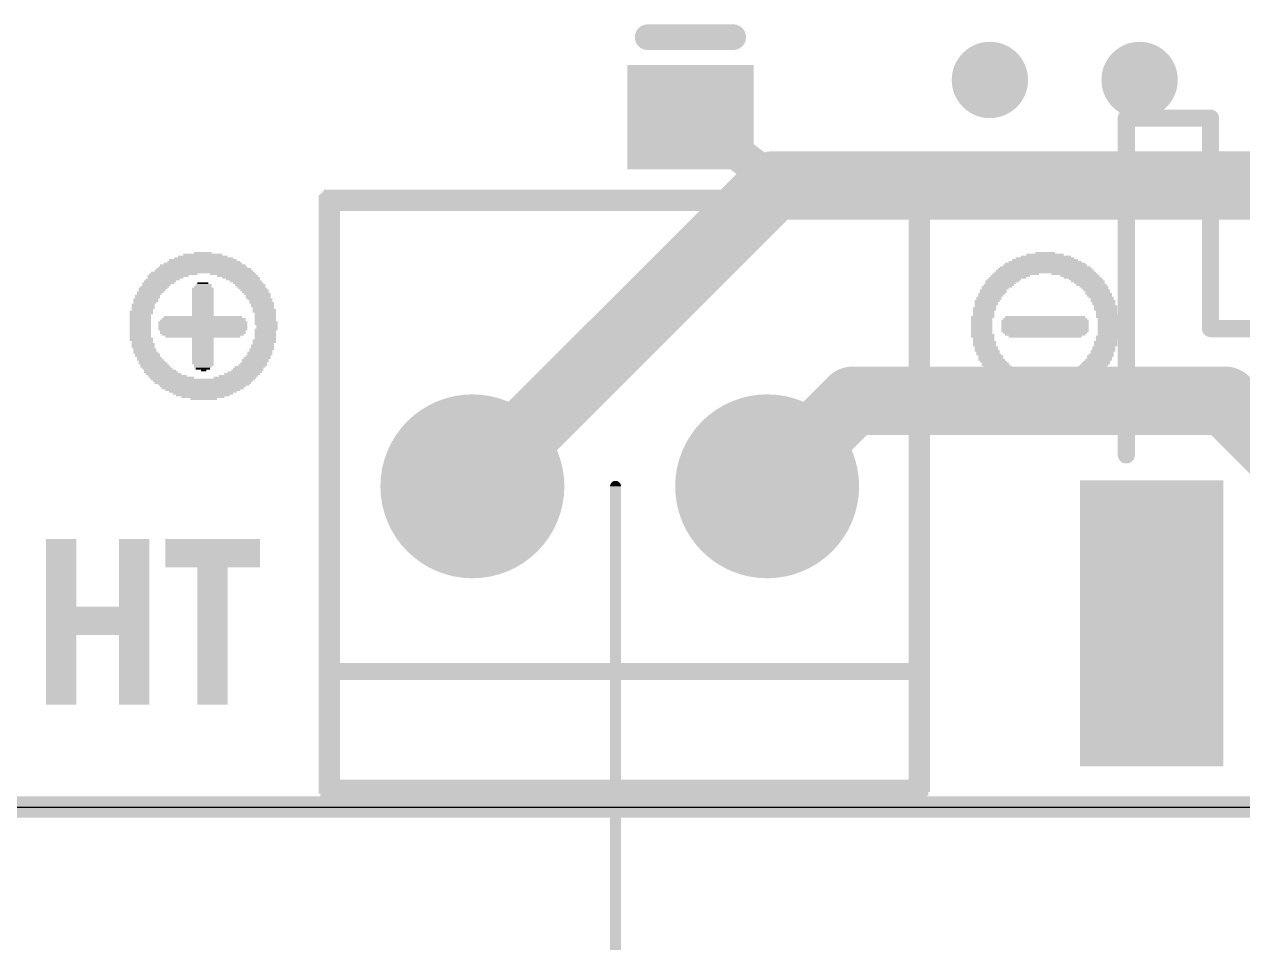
# Model space of a CAD drawing. Extents: x -11 to 71.5, y -12.5 to 39.9.
# Drawn here: x 12.67 to 27.13, y -1.61 to 9.3 of the extents above; entities that cross this region are included whole.
import ezdxf

# ---------------------------------------------------------------- set-up
doc = ezdxf.new("R2010")
doc.units = 0
for name, color, linetype in [('1', 12, 'CONTINUOUS'), ('16', 132, 'CONTINUOUS'), ('17', 110, 'CONTINUOUS'), ('18', 110, 'CONTINUOUS'), ('20', 4, 'CONTINUOUS'), ('21', 40, 'CONTINUOUS'), ('47', 253, 'CONTINUOUS')]:
    doc.layers.add(name, color=color, linetype=linetype)

# ---------------------------------------------------------------- blocks, each defined once
blk = doc.blocks.new('RECT')
blk.add_solid([(-0.5, -0.5), (0.5, -0.5), (-0.5, 0.5), (0.5, 0.5)])
blk = doc.blocks.new('ROUNDP')
at = {"const_width": 0.5}
blk.add_lwpolyline([(0, -0.25, 1), (0, 0.25, 1), (0, -0.25)], format="xyb", dxfattribs=at)
blk = doc.blocks.new('ROUNDV')
at = {"const_width": 0.5}
blk.add_lwpolyline([(0, -0.25, 1), (0, 0.25, 1), (0, -0.25)], format="xyb", dxfattribs=at)

msp = doc.modelspace()

# ---------------------------------------------------------------- linework, layer by layer
at = {"layer": '1'}
for points, const_width in [([(20.574, 8.194), (21.59, 7.415)], 0.4064), ([(21.558, 7.383), (17.985, 3.81)], 0.8128), ([(28.75, 7.383), (21.558, 7.383)], 0.8128), ([(21.59, 7.415), (21.558, 7.383)], 0.4064), ([(22.501, 4.826), (21.485, 3.81)], 0.8128), ([(22.501, 4.826), (26.924, 4.826)], 0.8128), ([(26.924, 4.826), (27.813, 3.937)], 0.8128), ([(0, 0), (65.024, 0)], 0.254)]:
    msp.add_lwpolyline(points, dxfattribs=dict(at, const_width=const_width))
for points, const_width in [([(20.6358, 8.2746, 1), (20.5122, 8.1134)], 0.2032), ([(21.558, 7.5862, 1), (21.558, 7.1798)], 0.4064), ([(21.7017, 7.2393, 1), (21.4143, 7.5267)], 0.4064), ([(21.4862, 7.4548, 1), (21.6298, 7.3112)], 0.2032), ([(21.6618, 7.3432, 1), (21.5182, 7.4868)], 0.2032), ([(21.5282, 7.3344, 1), (21.6518, 7.4956)], 0.2032), ([(22.501, 5.0292, 1), (22.501, 4.6228)], 0.4064), ([(22.6447, 4.6823, 1), (22.3573, 4.9697)], 0.4064), ([(27.0677, 4.9697, 1), (26.7803, 4.6823)], 0.4064), ([(26.924, 4.6228, 1), (26.924, 5.0292)], 0.4064), ([(17.8413, 3.9537, 1), (18.1287, 3.6663)], 0.4064), ([(21.3413, 3.9537, 1), (21.6287, 3.6663)], 0.4064)]:
    msp.add_lwpolyline(points, format="xyb", dxfattribs=dict(at, const_width=const_width))
at = {"layer": '16', "const_width": 0.254}
msp.add_lwpolyline([(0, 0), (65.024, 0)], dxfattribs=at)
at = {"layer": '20'}
msp.add_line((3, 0), (62, 0), dxfattribs=at)
at = {"layer": '21'}
for points, const_width in [([(20.066, 9.144), (21.082, 9.144)], 0.3048), ([(26.75, 8.183), (25.75, 8.183)], 0.2032), ([(25.75, 8.183), (25.75, 4.183)], 0.2032), ([(26.75, 5.683), (26.75, 8.183)], 0.2032), ([(16.285, 7.21), (16.285, 1.61)], 0.2032), ([(23.285, 7.21), (16.285, 7.21)], 0.2032), ([(23.285, 1.61), (23.285, 7.21)], 0.2032), ([(28, 5.683), (26.75, 5.683)], 0.2032), ([(16.285, 1.61), (16.285, 0.21)], 0.2032), ([(16.285, 1.61), (23.285, 1.61)], 0.2032), ([(23.285, 0.21), (23.285, 1.61)], 0.2032), ([(16.285, 0.21), (23.285, 0.21)], 0.2032)]:
    msp.add_lwpolyline(points, dxfattribs=dict(at, const_width=const_width))
for points, const_width in [([(20.066, 9.2202, 1), (20.066, 9.0678)], 0.1524), ([(21.082, 9.0678, 1), (21.082, 9.2202)], 0.1524), ([(25.75, 8.2338, 1), (25.75, 8.1322)], 0.1016), ([(25.8008, 8.183, 1), (25.6992, 8.183)], 0.1016), ([(26.8008, 8.183, 1), (26.6992, 8.183)], 0.1016), ([(26.75, 8.1322, 1), (26.75, 8.2338)], 0.1016), ([(16.3358, 7.21, 1), (16.2342, 7.21)], 0.1016), ([(16.285, 7.2608, 1), (16.285, 7.1592)], 0.1016), ([(23.3358, 7.21, 1), (23.2342, 7.21)], 0.1016), ([(23.285, 7.1592, 1), (23.285, 7.2608)], 0.1016), ([(26.75, 5.7338, 1), (26.75, 5.6322)], 0.1016), ([(26.6992, 5.683, 1), (26.8008, 5.683)], 0.1016), ([(25.6992, 4.183, 1), (25.8008, 4.183)], 0.1016), ([(16.3358, 1.61, 1), (16.2342, 1.61)], 0.1016), ([(16.285, 1.6608, 1), (16.285, 1.5592)], 0.1016), ([(16.2342, 1.61, 1), (16.3358, 1.61)], 0.1016), ([(23.3358, 1.61, 1), (23.2342, 1.61)], 0.1016), ([(23.2342, 1.61, 1), (23.3358, 1.61)], 0.1016), ([(23.285, 1.5592, 1), (23.285, 1.6608)], 0.1016), ([(16.285, 0.2608, 1), (16.285, 0.1592)], 0.1016), ([(23.285, 0.1592, 1), (23.285, 0.2608)], 0.1016), ([(16.2342, 0.21, 1), (16.3358, 0.21)], 0.1016), ([(23.2342, 0.21, 1), (23.3358, 0.21)], 0.1016)]:
    msp.add_lwpolyline(points, format="xyb", dxfattribs=dict(at, const_width=const_width))
at = {"layer": '47', "const_width": 0.13}
msp.add_lwpolyline([(19.685, 3.81), (19.685, -12.45)], dxfattribs=at)
at = {"layer": '47', "const_width": 0.065}
msp.add_lwpolyline([(19.7175, 3.81, 1), (19.6525, 3.81)], format="xyb", dxfattribs=at)

# ---------------------------------------------------------------- block references
at = {"layer": '1'}
for p, xscale, yscale, rotation in [((20.574, 8.194), 1.24, 1.5, 90), ((26.05, 2.183), 3.4, 1.7, 270)]:
    msp.add_blockref('RECT', p, dxfattribs=dict(at, xscale=xscale, yscale=yscale, rotation=rotation))
at = {"layer": '17', "xscale": 2.1844, "yscale": 2.1844}
for p in [(17.985, 3.81), (17.985, 3.81), (21.485, 3.81), (21.485, 3.81)]:
    msp.add_blockref('ROUNDP', p, dxfattribs=at)
at = {"layer": '18', "xscale": 0.9064, "yscale": 0.9064}
for p in [(24.13, 8.636), (24.13, 8.636), (25.908, 8.636), (25.908, 8.636)]:
    msp.add_blockref('ROUNDV', p, dxfattribs=at)
at = {"layer": '21', "yscale": 0.0212}
for p, xscale in [((19.79, 7.2387), 7.2599), ((19.7795, 7.2599), 7.2387), ((19.79, 7.281), 7.2175), ((19.79, 7.3022), 7.1752), ((19.79, 7.3234), 7.1329), ((19.79, 7.2175), 7.2599), ((19.79, 7.1964), 7.2599), ((19.79, 7.1752), 7.2599), ((19.79, 7.154), 7.2599), ((19.79, 7.1329), 7.2599), ((19.79, 7.1117), 7.2599), ((19.79, 7.0905), 7.2599), ((16.2871, 7.0694), 0.254), ((16.2871, 7.0482), 0.254), ((16.2871, 7.0271), 0.254), ((16.2871, 7.0059), 0.254), ((16.2871, 6.9847), 0.254), ((16.2871, 6.9636), 0.254), ((16.2871, 6.9424), 0.254), ((23.293, 7.0694), 0.254), ((23.293, 7.0482), 0.254), ((23.293, 7.0271), 0.254), ((23.293, 7.0059), 0.254), ((23.293, 6.9847), 0.254), ((23.293, 6.9636), 0.254), ((23.293, 6.9424), 0.254), ((16.2871, 6.9212), 0.254), ((16.2871, 6.9001), 0.254), ((16.2871, 6.8789), 0.254), ((16.2871, 6.8577), 0.254), ((16.2871, 6.8366), 0.254), ((16.2871, 6.8154), 0.254), ((16.2871, 6.7942), 0.254), ((23.293, 6.9212), 0.254), ((23.293, 6.9001), 0.254), ((23.293, 6.8789), 0.254), ((23.293, 6.8577), 0.254), ((23.293, 6.8366), 0.254), ((23.293, 6.8154), 0.254), ((23.293, 6.7942), 0.254), ((16.2871, 6.7731), 0.254), ((16.2871, 6.7519), 0.254), ((16.2871, 6.7307), 0.254), ((16.2871, 6.7096), 0.254), ((16.2871, 6.6884), 0.254), ((16.2871, 6.6672), 0.254), ((16.2871, 6.6461), 0.254), ((23.293, 6.7731), 0.254), ((23.293, 6.7519), 0.254), ((23.293, 6.7307), 0.254), ((23.293, 6.7096), 0.254), ((23.293, 6.6884), 0.254), ((23.293, 6.6672), 0.254), ((23.293, 6.6461), 0.254), ((14.7949, 6.5191), 0.6985), ((14.7843, 6.5402), 0.5926), ((14.7843, 6.5614), 0.4656), ((14.7843, 6.5826), 0.2117), ((16.2871, 6.6249), 0.254), ((16.2871, 6.6037), 0.254), ((16.2871, 6.5826), 0.254), ((16.2871, 6.5614), 0.254), ((16.2871, 6.5402), 0.254), ((16.2871, 6.5191), 0.254), ((23.293, 6.6249), 0.254), ((23.293, 6.6037), 0.254), ((23.293, 6.5826), 0.254), ((23.293, 6.5614), 0.254), ((23.293, 6.5402), 0.254), ((23.293, 6.5191), 0.254), ((24.7852, 6.5191), 0.6985), ((24.7958, 6.5402), 0.5926), ((24.7852, 6.5614), 0.4445), ((24.7852, 6.5826), 0.2328), ((14.7949, 6.3709), 1.1641), ((14.7949, 6.3921), 1.1218), ((14.7843, 6.4132), 1.0583), ((14.7843, 6.4344), 1.016), ((14.7843, 6.4556), 0.9313), ((14.7949, 6.4767), 0.8678), ((14.7843, 6.4979), 0.8043), ((16.2871, 6.4979), 0.254), ((16.2871, 6.4767), 0.254), ((16.2871, 6.4556), 0.254), ((16.2871, 6.4344), 0.254), ((16.2871, 6.4132), 0.254), ((16.2871, 6.3921), 0.254), ((16.2871, 6.3709), 0.254), ((23.293, 6.4979), 0.254), ((23.293, 6.4767), 0.254), ((23.293, 6.4556), 0.254), ((23.293, 6.4344), 0.254), ((23.293, 6.4132), 0.254), ((23.293, 6.3921), 0.254), ((23.293, 6.3709), 0.254), ((24.7852, 6.3709), 1.1641), ((24.7852, 6.3921), 1.1218), ((24.7852, 6.4132), 1.0795), ((24.7852, 6.4344), 0.9948), ((24.7852, 6.4556), 0.9525), ((24.7852, 6.4767), 0.8678), ((24.7852, 6.4979), 0.7831), ((14.2552, 6.2228), 0.381), ((14.2763, 6.2439), 0.381), ((14.3081, 6.2651), 0.4022), ((14.3398, 6.2862), 0.4233), ((14.3716, 6.3074), 0.4868), ((14.4351, 6.3286), 0.5715), ((14.7843, 6.3497), 1.2276), ((14.7843, 6.2228), 0.127), ((15.1441, 6.3286), 0.5503), ((15.1971, 6.3074), 0.4868), ((15.2394, 6.2862), 0.4445), ((15.2606, 6.2651), 0.4022), ((15.2923, 6.2439), 0.381), ((15.3241, 6.2228), 0.3598), ((16.2871, 6.3497), 0.254), ((16.2871, 6.3286), 0.254), ((16.2871, 6.3074), 0.254), ((16.2871, 6.2862), 0.254), ((16.2871, 6.2651), 0.254), ((16.2871, 6.2439), 0.254), ((16.2871, 6.2228), 0.254), ((23.293, 6.3497), 0.254), ((23.293, 6.3286), 0.254), ((23.293, 6.3074), 0.254), ((23.293, 6.2862), 0.254), ((23.293, 6.2651), 0.254), ((23.293, 6.2439), 0.254), ((23.293, 6.2228), 0.254), ((24.2772, 6.2439), 0.4022), ((24.256, 6.2228), 0.3598), ((24.2984, 6.2651), 0.4022), ((24.3407, 6.2862), 0.4445), ((24.3724, 6.3074), 0.4657), ((24.4359, 6.3286), 0.5503), ((24.7852, 6.3497), 1.2065), ((25.1344, 6.3286), 0.5503), ((25.1979, 6.3074), 0.4656), ((25.2297, 6.2862), 0.4445), ((25.272, 6.2651), 0.4022), ((25.2932, 6.2439), 0.4022), ((25.3143, 6.2228), 0.3598), ((14.1282, 6.0746), 0.2963), ((14.1599, 6.1169), 0.3175), ((14.1494, 6.0958), 0.2963), ((14.1917, 6.1593), 0.3387), ((14.1811, 6.1381), 0.3175), ((14.2128, 6.1804), 0.3387), ((14.234, 6.2016), 0.3387), ((14.7843, 6.1593), 0.254), ((14.7843, 6.1381), 0.254), ((14.7843, 6.1169), 0.254), ((14.7843, 6.0958), 0.254), ((14.7843, 6.0746), 0.254), ((14.7843, 6.1804), 0.2117), ((14.7949, 6.2016), 0.1905), ((15.3452, 6.2016), 0.3598), ((15.3558, 6.1804), 0.3387), ((15.377, 6.1593), 0.3387), ((15.3981, 6.1381), 0.3387), ((15.4087, 6.1169), 0.3175), ((15.4299, 6.0958), 0.3175), ((15.4405, 6.0746), 0.2963), ((16.2871, 6.2016), 0.254), ((16.2871, 6.1804), 0.254), ((16.2871, 6.1593), 0.254), ((16.2871, 6.1381), 0.254), ((16.2871, 6.1169), 0.254), ((16.2871, 6.0958), 0.254), ((16.2871, 6.0746), 0.254), ((23.293, 6.2016), 0.254), ((23.293, 6.1804), 0.254), ((23.293, 6.1593), 0.254), ((23.293, 6.1381), 0.254), ((23.293, 6.1169), 0.254), ((23.293, 6.0958), 0.254), ((23.293, 6.0746), 0.254), ((24.1502, 6.0958), 0.3175), ((24.1396, 6.0746), 0.2963), ((24.1714, 6.1381), 0.3175), ((24.1714, 6.1169), 0.3175), ((24.1925, 6.1593), 0.3175), ((24.2137, 6.1804), 0.3598), ((24.2349, 6.2016), 0.3598), ((25.3355, 6.2016), 0.3598), ((25.3672, 6.1804), 0.3387), ((25.3778, 6.1593), 0.3175), ((25.399, 6.1381), 0.3175), ((25.4096, 6.1169), 0.2963), ((25.4201, 6.0958), 0.3175), ((25.4307, 6.0746), 0.2963), ((14.0753, 5.9688), 0.2752), ((14.0753, 5.9476), 0.2752), ((14.0753, 5.9264), 0.2752), ((14.107, 6.0323), 0.2963), ((14.107, 6.0111), 0.2963), ((14.0964, 5.9899), 0.2752), ((14.1282, 6.0534), 0.2963), ((14.7843, 6.0534), 0.254), ((14.7843, 6.0323), 0.254), ((14.7843, 6.0111), 0.254), ((14.7843, 5.9899), 0.254), ((14.7843, 5.9688), 0.254), ((14.7843, 5.9476), 0.254), ((14.7843, 5.9264), 0.254), ((15.4405, 6.0534), 0.2963), ((15.4616, 6.0323), 0.2963), ((15.4722, 6.0111), 0.2752), ((15.4828, 5.9899), 0.2963), ((15.4934, 5.9688), 0.2752), ((15.4934, 5.9476), 0.2752), ((15.504, 5.9264), 0.254), ((16.2871, 6.0534), 0.254), ((16.2871, 6.0323), 0.254), ((16.2871, 6.0111), 0.254), ((16.2871, 5.9899), 0.254), ((16.2871, 5.9688), 0.254), ((16.2871, 5.9476), 0.254), ((16.2871, 5.9264), 0.254), ((23.293, 6.0534), 0.254), ((23.293, 6.0323), 0.254), ((23.293, 6.0111), 0.254), ((23.293, 5.9899), 0.254), ((23.293, 5.9688), 0.254), ((23.293, 5.9476), 0.254), ((23.293, 5.9264), 0.254), ((24.0655, 5.9264), 0.2752), ((24.0973, 6.0111), 0.2963), ((24.0867, 5.9899), 0.2752), ((24.0867, 5.9688), 0.2752), ((24.0761, 5.9476), 0.254), ((24.1185, 6.0534), 0.2963), ((24.1185, 6.0323), 0.2963), ((25.4519, 6.0534), 0.2963), ((25.4625, 6.0323), 0.2752), ((25.4731, 6.0111), 0.2963), ((25.4836, 5.9899), 0.2752), ((25.4836, 5.9688), 0.2752), ((25.5048, 5.9476), 0.2752), ((25.5048, 5.9264), 0.2752), ((14.0541, 5.8841), 0.2752), ((14.0541, 5.8629), 0.2752), ((14.0435, 5.8418), 0.254), ((14.0435, 5.8206), 0.254), ((14.0435, 5.7994), 0.254), ((14.0435, 5.7783), 0.254), ((14.0647, 5.9053), 0.254), ((14.7843, 5.7783), 1.016), ((14.7949, 5.7994), 0.9948), ((14.7843, 5.8206), 0.9313), ((14.7843, 5.9053), 0.254), ((14.7843, 5.8841), 0.254), ((14.7843, 5.8629), 0.254), ((14.7843, 5.8418), 0.254), ((15.5145, 5.9053), 0.2752), ((15.5145, 5.8841), 0.2752), ((15.5251, 5.8629), 0.254), ((15.5251, 5.8418), 0.254), ((15.5251, 5.8206), 0.254), ((15.5251, 5.7994), 0.254), ((15.5251, 5.7783), 0.254), ((16.2871, 5.9053), 0.254), ((16.2871, 5.8841), 0.254), ((16.2871, 5.8629), 0.254), ((16.2871, 5.8418), 0.254), ((16.2871, 5.8206), 0.254), ((16.2871, 5.7994), 0.254), ((16.2871, 5.7783), 0.254), ((23.293, 5.9053), 0.254), ((23.293, 5.8841), 0.254), ((23.293, 5.8629), 0.254), ((23.293, 5.8418), 0.254), ((23.293, 5.8206), 0.254), ((23.293, 5.7994), 0.254), ((23.293, 5.7783), 0.254), ((24.0444, 5.8206), 0.2752), ((24.0338, 5.7994), 0.254), ((24.0338, 5.7783), 0.254), ((24.0655, 5.9053), 0.2752), ((24.055, 5.8841), 0.254), ((24.055, 5.8629), 0.254), ((24.055, 5.8418), 0.254), ((24.7852, 5.7783), 1.0371), ((24.7852, 5.7994), 0.9948), ((24.7852, 5.8206), 0.9525), ((25.5048, 5.9053), 0.2752), ((25.5154, 5.8841), 0.254), ((25.5154, 5.8629), 0.254), ((25.526, 5.8418), 0.2752), ((25.526, 5.8206), 0.2752), ((25.5366, 5.7994), 0.254), ((25.5366, 5.7783), 0.254), ((14.0435, 5.7571), 0.254), ((14.0435, 5.7359), 0.254), ((14.0435, 5.7148), 0.254), ((14.0435, 5.6936), 0.254), ((14.0435, 5.6724), 0.254), ((14.0435, 5.6513), 0.254), ((14.7843, 5.7571), 1.0583), ((14.7843, 5.7359), 1.0583), ((14.7843, 5.7148), 1.0583), ((14.7843, 5.6936), 1.0583), ((14.7843, 5.6724), 1.0583), ((14.7843, 5.6513), 1.016), ((15.5357, 5.7571), 0.2752), ((15.5357, 5.7359), 0.2752), ((15.5357, 5.6724), 0.2752), ((15.5251, 5.6513), 0.254), ((15.5463, 5.7148), 0.254), ((15.5463, 5.6936), 0.254), ((16.2871, 5.7571), 0.254), ((16.2871, 5.7359), 0.254), ((16.2871, 5.7148), 0.254), ((16.2871, 5.6936), 0.254), ((16.2871, 5.6724), 0.254), ((16.2871, 5.6513), 0.254), ((23.293, 5.7571), 0.254), ((23.293, 5.7359), 0.254), ((23.293, 5.7148), 0.254), ((23.293, 5.6936), 0.254), ((23.293, 5.6724), 0.254), ((23.293, 5.6513), 0.254), ((24.0338, 5.7571), 0.254), ((24.0338, 5.7359), 0.254), ((24.0338, 5.7148), 0.254), ((24.0338, 5.6936), 0.254), ((24.0338, 5.6724), 0.254), ((24.0338, 5.6513), 0.254), ((24.7852, 5.7571), 1.0371), ((24.7852, 5.7359), 1.0371), ((24.7852, 5.7148), 1.0371), ((24.7852, 5.6936), 1.0371), ((24.7852, 5.6724), 1.0371), ((24.7852, 5.6513), 1.0371), ((25.5366, 5.7571), 0.254), ((25.5366, 5.7359), 0.254), ((25.5366, 5.7148), 0.254), ((25.5366, 5.6936), 0.254), ((25.5366, 5.6724), 0.254), ((25.5366, 5.6513), 0.254), ((14.0435, 5.6301), 0.254), ((14.0435, 5.6089), 0.254), ((14.0435, 5.5878), 0.254), ((14.0541, 5.5666), 0.2752), ((14.0541, 5.5454), 0.2752), ((14.0647, 5.5243), 0.254), ((14.0753, 5.5031), 0.2752), ((14.7843, 5.6301), 1.016), ((14.7843, 5.6089), 0.9736), ((14.7843, 5.5878), 0.889), ((14.7843, 5.5666), 0.254), ((14.7843, 5.5454), 0.254), ((14.7843, 5.5243), 0.254), ((14.7843, 5.5031), 0.254), ((15.5145, 5.5454), 0.2752), ((15.5145, 5.5243), 0.2752), ((15.504, 5.5031), 0.254), ((15.5251, 5.6301), 0.254), ((15.5251, 5.6089), 0.254), ((15.5251, 5.5878), 0.254), ((15.5251, 5.5666), 0.254), ((16.2871, 5.6301), 0.254), ((16.2871, 5.6089), 0.254), ((16.2871, 5.5878), 0.254), ((16.2871, 5.5666), 0.254), ((16.2871, 5.5454), 0.254), ((16.2871, 5.5243), 0.254), ((16.2871, 5.5031), 0.254), ((23.293, 5.6301), 0.254), ((23.293, 5.6089), 0.254), ((23.293, 5.5878), 0.254), ((23.293, 5.5666), 0.254), ((23.293, 5.5454), 0.254), ((23.293, 5.5243), 0.254), ((23.293, 5.5031), 0.254), ((24.0338, 5.6301), 0.254), ((24.0444, 5.6089), 0.2752), ((24.0444, 5.5878), 0.2752), ((24.0655, 5.5243), 0.2752), ((24.0655, 5.5031), 0.2752), ((24.055, 5.5666), 0.254), ((24.055, 5.5454), 0.254), ((24.7852, 5.6301), 0.9948), ((24.7852, 5.6089), 0.9525), ((24.7852, 5.5878), 0.8678), ((25.5048, 5.5243), 0.2752), ((25.5048, 5.5031), 0.2752), ((25.526, 5.5878), 0.2752), ((25.526, 5.5666), 0.2752), ((25.5154, 5.5454), 0.254), ((25.5366, 5.6301), 0.254), ((25.5366, 5.6089), 0.254), ((14.0753, 5.4819), 0.2752), ((14.0753, 5.4608), 0.2752), ((14.0964, 5.4396), 0.2752), ((14.0964, 5.4184), 0.2752), ((14.107, 5.3973), 0.2963), ((14.1282, 5.3761), 0.2963), ((14.1282, 5.355), 0.2963), ((14.7843, 5.4819), 0.254), ((14.7843, 5.4608), 0.254), ((14.7843, 5.4396), 0.254), ((14.7843, 5.4184), 0.254), ((14.7843, 5.3973), 0.254), ((14.7843, 5.3761), 0.254), ((14.7843, 5.355), 0.254), ((15.4405, 5.355), 0.2963), ((15.4616, 5.3973), 0.2963), ((15.4616, 5.3761), 0.2963), ((15.4828, 5.4396), 0.2963), ((15.4722, 5.4184), 0.2752), ((15.4934, 5.4819), 0.2752), ((15.4934, 5.4608), 0.2752), ((16.2871, 5.4819), 0.254), ((16.2871, 5.4608), 0.254), ((16.2871, 5.4396), 0.254), ((16.2871, 5.4184), 0.254), ((16.2871, 5.3973), 0.254), ((16.2871, 5.3761), 0.254), ((16.2871, 5.355), 0.254), ((23.293, 5.4819), 0.254), ((23.293, 5.4608), 0.254), ((23.293, 5.4396), 0.254), ((23.293, 5.4184), 0.254), ((23.293, 5.3973), 0.254), ((23.293, 5.3761), 0.254), ((23.293, 5.355), 0.254), ((24.0655, 5.4819), 0.2752), ((24.0867, 5.4608), 0.2752), ((24.0867, 5.4396), 0.2752), ((24.0973, 5.4184), 0.2963), ((24.1079, 5.3973), 0.2752), ((24.1185, 5.3761), 0.2963), ((24.1396, 5.355), 0.2963), ((25.4413, 5.355), 0.3175), ((25.4519, 5.3761), 0.2963), ((25.4731, 5.4184), 0.2963), ((25.4625, 5.3973), 0.2752), ((25.4836, 5.4608), 0.2752), ((25.4836, 5.4396), 0.2752), ((25.5048, 5.4819), 0.2752), ((14.1599, 5.3126), 0.3175), ((14.1494, 5.3338), 0.2963), ((14.1811, 5.2915), 0.3175), ((14.1917, 5.2703), 0.3387), ((14.2128, 5.2491), 0.3387), ((14.2234, 5.228), 0.3598), ((14.2446, 5.2068), 0.3598), ((14.7843, 5.3338), 0.254), ((14.7843, 5.3126), 0.254), ((14.7843, 5.2915), 0.254), ((14.7843, 5.2703), 0.254), ((14.7843, 5.228), 0.2117), ((14.7949, 5.2491), 0.2328), ((14.7843, 5.2068), 0.1693), ((15.3241, 5.2068), 0.3598), ((15.3452, 5.228), 0.3598), ((15.377, 5.2491), 0.3387), ((15.3876, 5.2703), 0.3175), ((15.4087, 5.3126), 0.3175), ((15.4087, 5.2915), 0.3175), ((15.4299, 5.3338), 0.3175), ((16.2871, 5.3338), 0.254), ((16.2871, 5.3126), 0.254), ((16.2871, 5.2915), 0.254), ((16.2871, 5.2703), 0.254), ((16.2871, 5.2491), 0.254), ((16.2871, 5.228), 0.254), ((16.2871, 5.2068), 0.254), ((23.293, 5.3338), 0.254), ((23.293, 5.3126), 0.254), ((23.293, 5.2915), 0.254), ((23.293, 5.2703), 0.254), ((23.293, 5.2491), 0.254), ((23.293, 5.228), 0.254), ((23.293, 5.2068), 0.254), ((24.1396, 5.3338), 0.2963), ((24.1502, 5.3126), 0.3175), ((24.1714, 5.2915), 0.3175), ((24.1925, 5.2703), 0.3175), ((24.2031, 5.2491), 0.3387), ((24.2243, 5.228), 0.3387), ((24.2454, 5.2068), 0.381), ((25.3249, 5.2068), 0.381), ((25.3461, 5.228), 0.3387), ((25.3672, 5.2491), 0.3387), ((25.3884, 5.2703), 0.3387), ((25.399, 5.2915), 0.3175), ((25.4201, 5.3126), 0.3175), ((25.4307, 5.3338), 0.2963), ((14.2763, 5.1856), 0.381), ((14.2869, 5.1645), 0.4022), ((14.3187, 5.1433), 0.4233), ((14.361, 5.1221), 0.4656), ((14.4139, 5.101), 0.5291), ((14.7843, 5.0798), 1.2276), ((14.7843, 5.0586), 1.1853), ((14.7949, 5.1856), 0.0635), ((15.1653, 5.101), 0.508), ((15.2076, 5.1221), 0.4656), ((15.25, 5.1433), 0.4233), ((15.2817, 5.1645), 0.4022), ((15.3135, 5.1856), 0.381), ((16.2871, 5.1856), 0.254), ((16.2871, 5.1645), 0.254), ((16.2871, 5.1433), 0.254), ((16.2871, 5.1221), 0.254), ((16.2871, 5.101), 0.254), ((16.2871, 5.0798), 0.254), ((16.2871, 5.0586), 0.254), ((23.293, 5.1856), 0.254), ((23.293, 5.1645), 0.254), ((23.293, 5.1433), 0.254), ((23.293, 5.1221), 0.254), ((23.293, 5.101), 0.254), ((23.293, 5.0798), 0.254), ((23.293, 5.0586), 0.254), ((24.2666, 5.1856), 0.381), ((24.2984, 5.1645), 0.4022), ((24.3301, 5.1433), 0.4233), ((24.3619, 5.1221), 0.4445), ((24.4148, 5.101), 0.508), ((24.7958, 5.0798), 1.2276), ((24.7958, 5.0586), 1.1853), ((25.1662, 5.101), 0.5291), ((25.2191, 5.1221), 0.4656), ((25.2402, 5.1433), 0.4233), ((25.272, 5.1645), 0.4022), ((25.3037, 5.1856), 0.381), ((14.7843, 5.0375), 1.143), ((14.7949, 5.0163), 1.0795), ((14.7843, 4.9951), 1.016), ((14.7843, 4.974), 0.9736), ((14.7843, 4.9528), 0.889), ((14.7843, 4.9316), 0.8043), ((14.7843, 4.9105), 0.7196), ((16.2871, 5.0375), 0.254), ((16.2871, 5.0163), 0.254), ((16.2871, 4.9951), 0.254), ((16.2871, 4.974), 0.254), ((16.2871, 4.9528), 0.254), ((16.2871, 4.9316), 0.254), ((16.2871, 4.9105), 0.254), ((23.293, 5.0375), 0.254), ((23.293, 5.0163), 0.254), ((23.293, 4.9951), 0.254), ((23.293, 4.974), 0.254), ((23.293, 4.9528), 0.254), ((23.293, 4.9316), 0.254), ((23.293, 4.9105), 0.254), ((24.7852, 5.0375), 1.1218), ((24.7852, 5.0163), 1.0795), ((24.7852, 4.9951), 1.0371), ((24.7852, 4.974), 0.9525), ((24.7852, 4.9528), 0.9101), ((24.7852, 4.9316), 0.8255), ((24.7852, 4.9105), 0.7408), ((14.7843, 4.8893), 0.635), ((14.7843, 4.8681), 0.508), ((14.7949, 4.847), 0.3175), ((16.2871, 4.8893), 0.254), ((16.2871, 4.8681), 0.254), ((16.2871, 4.847), 0.254), ((16.2871, 4.8258), 0.254), ((16.2871, 4.8046), 0.254), ((16.2871, 4.7835), 0.254), ((23.293, 4.8893), 0.254), ((23.293, 4.8681), 0.254), ((23.293, 4.847), 0.254), ((23.293, 4.8258), 0.254), ((23.293, 4.8046), 0.254), ((23.293, 4.7835), 0.254), ((24.7852, 4.8893), 0.6138), ((24.7852, 4.8681), 0.4868), ((24.7852, 4.847), 0.3175), ((16.2871, 4.7623), 0.254), ((16.2871, 4.7411), 0.254), ((16.2871, 4.72), 0.254), ((16.2871, 4.6988), 0.254), ((16.2871, 4.6776), 0.254), ((16.2871, 4.6565), 0.254), ((16.2871, 4.6353), 0.254), ((23.293, 4.7623), 0.254), ((23.293, 4.7411), 0.254), ((23.293, 4.72), 0.254), ((23.293, 4.6988), 0.254), ((23.293, 4.6776), 0.254), ((23.293, 4.6565), 0.254), ((23.293, 4.6353), 0.254), ((16.2871, 4.6141), 0.254), ((16.2871, 4.593), 0.254), ((16.2871, 4.5718), 0.254), ((16.2871, 4.5507), 0.254), ((16.2871, 4.5295), 0.254), ((16.2871, 4.5083), 0.254), ((16.2871, 4.4872), 0.254), ((23.293, 4.6141), 0.254), ((23.293, 4.593), 0.254), ((23.293, 4.5718), 0.254), ((23.293, 4.5507), 0.254), ((23.293, 4.5295), 0.254), ((23.293, 4.5083), 0.254), ((23.293, 4.4872), 0.254), ((16.2871, 4.466), 0.254), ((16.2871, 4.4448), 0.254), ((16.2871, 4.4237), 0.254), ((16.2871, 4.4025), 0.254), ((16.2871, 4.3813), 0.254), ((16.2871, 4.3602), 0.254), ((16.2871, 4.339), 0.254), ((23.293, 4.466), 0.254), ((23.293, 4.4448), 0.254), ((23.293, 4.4237), 0.254), ((23.293, 4.4025), 0.254), ((23.293, 4.3813), 0.254), ((23.293, 4.3602), 0.254), ((23.293, 4.339), 0.254), ((16.2871, 4.3178), 0.254), ((16.2871, 4.2967), 0.254), ((16.2871, 4.2755), 0.254), ((16.2871, 4.2543), 0.254), ((16.2871, 4.2332), 0.254), ((16.2871, 4.212), 0.254), ((16.2871, 4.1908), 0.254), ((23.293, 4.3178), 0.254), ((23.293, 4.2967), 0.254), ((23.293, 4.2755), 0.254), ((23.293, 4.2543), 0.254), ((23.293, 4.2332), 0.254), ((23.293, 4.212), 0.254), ((23.293, 4.1908), 0.254), ((16.2871, 4.1697), 0.254), ((16.2871, 4.1485), 0.254), ((16.2871, 4.1273), 0.254), ((16.2871, 4.1062), 0.254), ((16.2871, 4.085), 0.254), ((16.2871, 4.0638), 0.254), ((16.2871, 4.0427), 0.254), ((23.293, 4.1697), 0.254), ((23.293, 4.1485), 0.254), ((23.293, 4.1273), 0.254), ((23.293, 4.1062), 0.254), ((23.293, 4.085), 0.254), ((23.293, 4.0638), 0.254), ((23.293, 4.0427), 0.254), ((16.2871, 4.0215), 0.254), ((16.2871, 4.0003), 0.254), ((16.2871, 3.9792), 0.254), ((16.2871, 3.958), 0.254), ((16.2871, 3.9368), 0.254), ((16.2871, 3.9157), 0.254), ((23.293, 4.0215), 0.254), ((23.293, 4.0003), 0.254), ((23.293, 3.9792), 0.254), ((23.293, 3.958), 0.254), ((23.293, 3.9368), 0.254), ((23.293, 3.9157), 0.254), ((16.2871, 3.8945), 0.254), ((16.2871, 3.8733), 0.254), ((16.2871, 3.8522), 0.254), ((16.2871, 3.831), 0.254), ((16.2871, 3.8098), 0.254), ((16.2871, 3.7887), 0.254), ((16.2871, 3.7675), 0.254), ((23.293, 3.8945), 0.254), ((23.293, 3.8733), 0.254), ((23.293, 3.8522), 0.254), ((23.293, 3.831), 0.254), ((23.293, 3.8098), 0.254), ((23.293, 3.7887), 0.254), ((23.293, 3.7675), 0.254), ((16.2871, 3.7464), 0.254), ((16.2871, 3.7252), 0.254), ((16.2871, 3.704), 0.254), ((16.2871, 3.6829), 0.254), ((16.2871, 3.6617), 0.254), ((16.2871, 3.6405), 0.254), ((16.2871, 3.6194), 0.254), ((23.293, 3.7464), 0.254), ((23.293, 3.7252), 0.254), ((23.293, 3.704), 0.254), ((23.293, 3.6829), 0.254), ((23.293, 3.6617), 0.254), ((23.293, 3.6405), 0.254), ((23.293, 3.6194), 0.254), ((16.2871, 3.5982), 0.254), ((16.2871, 3.577), 0.254), ((16.2871, 3.5559), 0.254), ((16.2871, 3.5347), 0.254), ((16.2871, 3.5135), 0.254), ((16.2871, 3.4924), 0.254), ((16.2871, 3.4712), 0.254), ((23.293, 3.5982), 0.254), ((23.293, 3.577), 0.254), ((23.293, 3.5559), 0.254), ((23.293, 3.5347), 0.254), ((23.293, 3.5135), 0.254), ((23.293, 3.4924), 0.254), ((23.293, 3.4712), 0.254), ((16.2871, 3.45), 0.254), ((16.2871, 3.4289), 0.254), ((16.2871, 3.4077), 0.254), ((16.2871, 3.3865), 0.254), ((16.2871, 3.3654), 0.254), ((16.2871, 3.3442), 0.254), ((16.2871, 3.323), 0.254), ((23.293, 3.45), 0.254), ((23.293, 3.4289), 0.254), ((23.293, 3.4077), 0.254), ((23.293, 3.3865), 0.254), ((23.293, 3.3654), 0.254), ((23.293, 3.3442), 0.254), ((23.293, 3.323), 0.254), ((13.1016, 3.1749), 0.3598), ((13.9694, 3.1749), 0.3598), ((14.9007, 3.1749), 1.1218), ((16.2871, 3.3019), 0.254), ((16.2871, 3.2807), 0.254), ((16.2871, 3.2595), 0.254), ((16.2871, 3.2384), 0.254), ((16.2871, 3.2172), 0.254), ((16.2871, 3.196), 0.254), ((16.2871, 3.1749), 0.254), ((23.293, 3.3019), 0.254), ((23.293, 3.2807), 0.254), ((23.293, 3.2595), 0.254), ((23.293, 3.2384), 0.254), ((23.293, 3.2172), 0.254), ((23.293, 3.196), 0.254), ((23.293, 3.1749), 0.254), ((13.1016, 3.1537), 0.3598), ((13.1016, 3.1325), 0.3598), ((13.1016, 3.1114), 0.3598), ((13.1016, 3.0902), 0.3598), ((13.1016, 3.069), 0.3598), ((13.1016, 3.0479), 0.3598), ((13.9694, 3.1537), 0.3598), ((13.9694, 3.1325), 0.3598), ((13.9694, 3.1114), 0.3598), ((13.9694, 3.0902), 0.3598), ((13.9694, 3.069), 0.3598), ((13.9694, 3.0479), 0.3598), ((14.9007, 3.1537), 1.1218), ((14.9007, 3.1325), 1.1218), ((14.9007, 3.1114), 1.1218), ((14.9007, 3.0902), 1.1218), ((14.9007, 3.069), 1.1218), ((14.9007, 3.0479), 1.1218), ((16.2871, 3.1537), 0.254), ((16.2871, 3.1325), 0.254), ((16.2871, 3.1114), 0.254), ((16.2871, 3.0902), 0.254), ((16.2871, 3.069), 0.254), ((16.2871, 3.0479), 0.254), ((23.293, 3.1537), 0.254), ((23.293, 3.1325), 0.254), ((23.293, 3.1114), 0.254), ((23.293, 3.0902), 0.254), ((23.293, 3.069), 0.254), ((23.293, 3.0479), 0.254), ((13.1016, 3.0267), 0.3598), ((13.1016, 3.0055), 0.3598), ((13.1016, 2.9844), 0.3598), ((13.1016, 2.9632), 0.3598), ((13.1016, 2.942), 0.3598), ((13.1016, 2.9209), 0.3598), ((13.1016, 2.8997), 0.3598), ((13.9694, 3.0267), 0.3598), ((13.9694, 3.0055), 0.3598), ((13.9694, 2.9844), 0.3598), ((13.9694, 2.9632), 0.3598), ((13.9694, 2.942), 0.3598), ((13.9694, 2.9209), 0.3598), ((13.9694, 2.8997), 0.3598), ((14.9007, 3.0267), 1.1218), ((14.9007, 3.0055), 1.1218), ((14.9007, 2.9844), 1.1218), ((14.9007, 2.9632), 1.1218), ((14.9007, 2.942), 1.1218), ((14.9007, 2.9209), 1.1218), ((14.9007, 2.8997), 1.1218), ((16.2871, 3.0267), 0.254), ((16.2871, 3.0055), 0.254), ((16.2871, 2.9844), 0.254), ((16.2871, 2.9632), 0.254), ((16.2871, 2.942), 0.254), ((16.2871, 2.9209), 0.254), ((16.2871, 2.8997), 0.254), ((23.293, 3.0267), 0.254), ((23.293, 3.0055), 0.254), ((23.293, 2.9844), 0.254), ((23.293, 2.9632), 0.254), ((23.293, 2.942), 0.254), ((23.293, 2.9209), 0.254), ((23.293, 2.8997), 0.254), ((13.1016, 2.8786), 0.3598), ((13.1016, 2.8574), 0.3598), ((13.1016, 2.8362), 0.3598), ((13.1016, 2.8151), 0.3598), ((13.1016, 2.7939), 0.3598), ((13.1016, 2.7727), 0.3598), ((13.1016, 2.7516), 0.3598), ((13.9694, 2.8786), 0.3598), ((13.9694, 2.8574), 0.3598), ((13.9694, 2.8362), 0.3598), ((13.9694, 2.8151), 0.3598), ((13.9694, 2.7939), 0.3598), ((13.9694, 2.7727), 0.3598), ((13.9694, 2.7516), 0.3598), ((14.9007, 2.8786), 1.1218), ((14.9007, 2.8574), 1.1218), ((14.9007, 2.8362), 0.3598), ((14.9007, 2.8151), 0.3598), ((14.9007, 2.7939), 0.3598), ((14.9007, 2.7727), 0.3598), ((14.9007, 2.7516), 0.3598), ((16.2871, 2.8786), 0.254), ((16.2871, 2.8574), 0.254), ((16.2871, 2.8362), 0.254), ((16.2871, 2.8151), 0.254), ((16.2871, 2.7939), 0.254), ((16.2871, 2.7727), 0.254), ((16.2871, 2.7516), 0.254), ((23.293, 2.8786), 0.254), ((23.293, 2.8574), 0.254), ((23.293, 2.8362), 0.254), ((23.293, 2.8151), 0.254), ((23.293, 2.7939), 0.254), ((23.293, 2.7727), 0.254), ((23.293, 2.7516), 0.254), ((13.1016, 2.7304), 0.3598), ((13.1016, 2.7092), 0.3598), ((13.1016, 2.6881), 0.3598), ((13.1016, 2.6669), 0.3598), ((13.1016, 2.6457), 0.3598), ((13.1016, 2.6246), 0.3598), ((13.1016, 2.6034), 0.3598), ((13.9694, 2.7304), 0.3598), ((13.9694, 2.7092), 0.3598), ((13.9694, 2.6881), 0.3598), ((13.9694, 2.6669), 0.3598), ((13.9694, 2.6457), 0.3598), ((13.9694, 2.6246), 0.3598), ((13.9694, 2.6034), 0.3598), ((14.9007, 2.7304), 0.3598), ((14.9007, 2.7092), 0.3598), ((14.9007, 2.6881), 0.3598), ((14.9007, 2.6669), 0.3598), ((14.9007, 2.6457), 0.3598), ((14.9007, 2.6246), 0.3598), ((14.9007, 2.6034), 0.3598), ((16.2871, 2.7304), 0.254), ((16.2871, 2.7092), 0.254), ((16.2871, 2.6881), 0.254), ((16.2871, 2.6669), 0.254), ((16.2871, 2.6457), 0.254), ((16.2871, 2.6246), 0.254), ((16.2871, 2.6034), 0.254), ((23.293, 2.7304), 0.254), ((23.293, 2.7092), 0.254), ((23.293, 2.6881), 0.254), ((23.293, 2.6669), 0.254), ((23.293, 2.6457), 0.254), ((23.293, 2.6246), 0.254), ((23.293, 2.6034), 0.254), ((13.1016, 2.5822), 0.3598), ((13.1016, 2.5611), 0.3598), ((13.1016, 2.5399), 0.3598), ((13.1016, 2.5187), 0.3598), ((13.1016, 2.4976), 0.3598), ((13.1016, 2.4764), 0.3598), ((13.1016, 2.4552), 0.3598), ((13.9694, 2.5822), 0.3598), ((13.9694, 2.5611), 0.3598), ((13.9694, 2.5399), 0.3598), ((13.9694, 2.5187), 0.3598), ((13.9694, 2.4976), 0.3598), ((13.9694, 2.4764), 0.3598), ((13.9694, 2.4552), 0.3598), ((14.9007, 2.5822), 0.3598), ((14.9007, 2.5611), 0.3598), ((14.9007, 2.5399), 0.3598), ((14.9007, 2.5187), 0.3598), ((14.9007, 2.4976), 0.3598), ((14.9007, 2.4764), 0.3598), ((14.9007, 2.4552), 0.3598), ((16.2871, 2.5822), 0.254), ((16.2871, 2.5611), 0.254), ((16.2871, 2.5399), 0.254), ((16.2871, 2.5187), 0.254), ((16.2871, 2.4976), 0.254), ((16.2871, 2.4764), 0.254), ((16.2871, 2.4552), 0.254), ((23.293, 2.5822), 0.254), ((23.293, 2.5611), 0.254), ((23.293, 2.5399), 0.254), ((23.293, 2.5187), 0.254), ((23.293, 2.4976), 0.254), ((23.293, 2.4764), 0.254), ((23.293, 2.4552), 0.254), ((13.1016, 2.4341), 0.3598), ((13.1016, 2.4129), 0.3598), ((13.1016, 2.3917), 0.3598), ((13.5355, 2.3706), 1.2276), ((13.5355, 2.3494), 1.2276), ((13.5355, 2.3282), 1.2276), ((13.5355, 2.3071), 1.2276), ((13.9694, 2.4341), 0.3598), ((13.9694, 2.4129), 0.3598), ((13.9694, 2.3917), 0.3598), ((14.9007, 2.4341), 0.3598), ((14.9007, 2.4129), 0.3598), ((14.9007, 2.3917), 0.3598), ((14.9007, 2.3706), 0.3598), ((14.9007, 2.3494), 0.3598), ((14.9007, 2.3282), 0.3598), ((14.9007, 2.3071), 0.3598), ((16.2871, 2.4341), 0.254), ((16.2871, 2.4129), 0.254), ((16.2871, 2.3917), 0.254), ((16.2871, 2.3706), 0.254), ((16.2871, 2.3494), 0.254), ((16.2871, 2.3282), 0.254), ((16.2871, 2.3071), 0.254), ((23.293, 2.4341), 0.254), ((23.293, 2.4129), 0.254), ((23.293, 2.3917), 0.254), ((23.293, 2.3706), 0.254), ((23.293, 2.3494), 0.254), ((23.293, 2.3282), 0.254), ((23.293, 2.3071), 0.254), ((13.5355, 2.2859), 1.2276), ((13.5355, 2.2647), 1.2276), ((13.5355, 2.2436), 1.2276), ((13.5355, 2.2224), 1.2276), ((13.5355, 2.2012), 1.2276), ((13.5355, 2.1801), 1.2276), ((14.9007, 2.2859), 0.3598), ((14.9007, 2.2647), 0.3598), ((14.9007, 2.2436), 0.3598), ((14.9007, 2.2224), 0.3598), ((14.9007, 2.2012), 0.3598), ((14.9007, 2.1801), 0.3598), ((16.2871, 2.2859), 0.254), ((16.2871, 2.2647), 0.254), ((16.2871, 2.2436), 0.254), ((16.2871, 2.2224), 0.254), ((16.2871, 2.2012), 0.254), ((16.2871, 2.1801), 0.254), ((23.293, 2.2859), 0.254), ((23.293, 2.2647), 0.254), ((23.293, 2.2436), 0.254), ((23.293, 2.2224), 0.254), ((23.293, 2.2012), 0.254), ((23.293, 2.1801), 0.254), ((13.5355, 2.1589), 1.2276), ((13.5355, 2.1377), 1.2276), ((13.5355, 2.1166), 1.2276), ((13.5355, 2.0954), 1.2276), ((13.5355, 2.0743), 1.2276), ((13.5355, 2.0531), 1.2276), ((13.1016, 2.0319), 0.3598), ((13.9694, 2.0319), 0.3598), ((14.9007, 2.1589), 0.3598), ((14.9007, 2.1377), 0.3598), ((14.9007, 2.1166), 0.3598), ((14.9007, 2.0954), 0.3598), ((14.9007, 2.0743), 0.3598), ((14.9007, 2.0531), 0.3598), ((14.9007, 2.0319), 0.3598), ((16.2871, 2.1589), 0.254), ((16.2871, 2.1377), 0.254), ((16.2871, 2.1166), 0.254), ((16.2871, 2.0954), 0.254), ((16.2871, 2.0743), 0.254), ((16.2871, 2.0531), 0.254), ((16.2871, 2.0319), 0.254), ((23.293, 2.1589), 0.254), ((23.293, 2.1377), 0.254), ((23.293, 2.1166), 0.254), ((23.293, 2.0954), 0.254), ((23.293, 2.0743), 0.254), ((23.293, 2.0531), 0.254), ((23.293, 2.0319), 0.254), ((13.1016, 2.0108), 0.3598), ((13.1016, 1.9896), 0.3598), ((13.1016, 1.9684), 0.3598), ((13.1016, 1.9473), 0.3598), ((13.1016, 1.9261), 0.3598), ((13.1016, 1.9049), 0.3598), ((13.1016, 1.8838), 0.3598), ((13.9694, 2.0108), 0.3598), ((13.9694, 1.9896), 0.3598), ((13.9694, 1.9684), 0.3598), ((13.9694, 1.9473), 0.3598), ((13.9694, 1.9261), 0.3598), ((13.9694, 1.9049), 0.3598), ((13.9694, 1.8838), 0.3598), ((14.9007, 2.0108), 0.3598), ((14.9007, 1.9896), 0.3598), ((14.9007, 1.9684), 0.3598), ((14.9007, 1.9473), 0.3598), ((14.9007, 1.9261), 0.3598), ((14.9007, 1.9049), 0.3598), ((14.9007, 1.8838), 0.3598), ((16.2871, 2.0108), 0.254), ((16.2871, 1.9896), 0.254), ((16.2871, 1.9684), 0.254), ((16.2871, 1.9473), 0.254), ((16.2871, 1.9261), 0.254), ((16.2871, 1.9049), 0.254), ((16.2871, 1.8838), 0.254), ((23.293, 2.0108), 0.254), ((23.293, 1.9896), 0.254), ((23.293, 1.9684), 0.254), ((23.293, 1.9473), 0.254), ((23.293, 1.9261), 0.254), ((23.293, 1.9049), 0.254), ((23.293, 1.8838), 0.254), ((13.1016, 1.8626), 0.3598), ((13.1016, 1.8414), 0.3598), ((13.1016, 1.8203), 0.3598), ((13.1016, 1.7991), 0.3598), ((13.1016, 1.7779), 0.3598), ((13.1016, 1.7568), 0.3598), ((13.1016, 1.7356), 0.3598), ((13.9694, 1.8626), 0.3598), ((13.9694, 1.8414), 0.3598), ((13.9694, 1.8203), 0.3598), ((13.9694, 1.7991), 0.3598), ((13.9694, 1.7779), 0.3598), ((13.9694, 1.7568), 0.3598), ((13.9694, 1.7356), 0.3598), ((14.9007, 1.8626), 0.3598), ((14.9007, 1.8414), 0.3598), ((14.9007, 1.8203), 0.3598), ((14.9007, 1.7991), 0.3598), ((14.9007, 1.7779), 0.3598), ((14.9007, 1.7568), 0.3598), ((14.9007, 1.7356), 0.3598), ((16.2871, 1.8626), 0.254), ((16.2871, 1.8414), 0.254), ((16.2871, 1.8203), 0.254), ((16.2871, 1.7991), 0.254), ((16.2871, 1.7779), 0.254), ((16.2871, 1.7568), 0.254), ((16.2871, 1.7356), 0.254), ((23.293, 1.8626), 0.254), ((23.293, 1.8414), 0.254), ((23.293, 1.8203), 0.254), ((23.293, 1.7991), 0.254), ((23.293, 1.7779), 0.254), ((23.293, 1.7568), 0.254), ((23.293, 1.7356), 0.254), ((13.1016, 1.7144), 0.3598), ((13.1016, 1.6933), 0.3598), ((13.1016, 1.6721), 0.3598), ((13.1016, 1.6509), 0.3598), ((13.1016, 1.6298), 0.3598), ((13.1016, 1.6086), 0.3598), ((13.1016, 1.5874), 0.3598), ((13.9694, 1.7144), 0.3598), ((13.9694, 1.6933), 0.3598), ((13.9694, 1.6721), 0.3598), ((13.9694, 1.6509), 0.3598), ((13.9694, 1.6298), 0.3598), ((13.9694, 1.6086), 0.3598), ((13.9694, 1.5874), 0.3598), ((14.9007, 1.7144), 0.3598), ((14.9007, 1.6933), 0.3598), ((14.9007, 1.6721), 0.3598), ((14.9007, 1.6509), 0.3598), ((14.9007, 1.6298), 0.3598), ((14.9007, 1.6086), 0.3598), ((14.9007, 1.5874), 0.3598), ((19.79, 1.6721), 7.2599), ((19.79, 1.6509), 7.2599), ((19.79, 1.6298), 7.2599), ((19.79, 1.6086), 7.2599), ((19.79, 1.5874), 7.2599), ((16.2871, 1.7144), 0.254), ((16.2871, 1.6933), 0.254), ((23.293, 1.7144), 0.254), ((23.293, 1.6933), 0.254), ((13.1016, 1.5663), 0.3598), ((13.1016, 1.5451), 0.3598), ((13.1016, 1.5239), 0.3598), ((13.1016, 1.5028), 0.3598), ((13.1016, 1.4816), 0.3598), ((13.1016, 1.4604), 0.3598), ((13.1016, 1.4393), 0.3598), ((13.9694, 1.5663), 0.3598), ((13.9694, 1.5451), 0.3598), ((13.9694, 1.5239), 0.3598), ((13.9694, 1.5028), 0.3598), ((13.9694, 1.4816), 0.3598), ((13.9694, 1.4604), 0.3598), ((13.9694, 1.4393), 0.3598), ((14.9007, 1.5663), 0.3598), ((14.9007, 1.5451), 0.3598), ((14.9007, 1.5239), 0.3598), ((14.9007, 1.5028), 0.3598), ((14.9007, 1.4816), 0.3598), ((14.9007, 1.4604), 0.3598), ((14.9007, 1.4393), 0.3598), ((19.79, 1.5663), 7.2599), ((19.79, 1.5451), 7.2599), ((16.2871, 1.5239), 0.254), ((16.2871, 1.5028), 0.254), ((16.2871, 1.4816), 0.254), ((16.2871, 1.4604), 0.254), ((16.2871, 1.4393), 0.254), ((23.293, 1.5239), 0.254), ((23.293, 1.5028), 0.254), ((23.293, 1.4816), 0.254), ((23.293, 1.4604), 0.254), ((23.293, 1.4393), 0.254), ((13.1016, 1.4181), 0.3598), ((13.1016, 1.3969), 0.3598), ((13.1016, 1.3758), 0.3598), ((13.1016, 1.3546), 0.3598), ((13.1016, 1.3334), 0.3598), ((13.1016, 1.3123), 0.3598), ((13.9694, 1.4181), 0.3598), ((13.9694, 1.3969), 0.3598), ((13.9694, 1.3758), 0.3598), ((13.9694, 1.3546), 0.3598), ((13.9694, 1.3334), 0.3598), ((13.9694, 1.3123), 0.3598), ((14.9007, 1.4181), 0.3598), ((14.9007, 1.3969), 0.3598), ((14.9007, 1.3758), 0.3598), ((14.9007, 1.3546), 0.3598), ((14.9007, 1.3334), 0.3598), ((14.9007, 1.3123), 0.3598), ((16.2871, 1.4181), 0.254), ((16.2871, 1.3969), 0.254), ((16.2871, 1.3758), 0.254), ((16.2871, 1.3546), 0.254), ((16.2871, 1.3334), 0.254), ((16.2871, 1.3123), 0.254), ((23.293, 1.4181), 0.254), ((23.293, 1.3969), 0.254), ((23.293, 1.3758), 0.254), ((23.293, 1.3546), 0.254), ((23.293, 1.3334), 0.254), ((23.293, 1.3123), 0.254), ((13.1016, 1.2911), 0.3598), ((13.1016, 1.2699), 0.3598), ((13.1016, 1.2488), 0.3598), ((13.1016, 1.2276), 0.3598), ((13.9694, 1.2911), 0.3598), ((13.9694, 1.2699), 0.3598), ((13.9694, 1.2488), 0.3598), ((13.9694, 1.2276), 0.3598), ((14.9007, 1.2911), 0.3598), ((14.9007, 1.2699), 0.3598), ((14.9007, 1.2488), 0.3598), ((14.9007, 1.2276), 0.3598), ((16.2871, 1.2911), 0.254), ((16.2871, 1.2699), 0.254), ((16.2871, 1.2488), 0.254), ((16.2871, 1.2276), 0.254), ((16.2871, 1.2065), 0.254), ((16.2871, 1.1853), 0.254), ((16.2871, 1.1641), 0.254), ((23.293, 1.2911), 0.254), ((23.293, 1.2699), 0.254), ((23.293, 1.2488), 0.254), ((23.293, 1.2276), 0.254), ((23.293, 1.2065), 0.254), ((23.293, 1.1853), 0.254), ((23.293, 1.1641), 0.254), ((16.2871, 1.143), 0.254), ((16.2871, 1.1218), 0.254), ((16.2871, 1.1006), 0.254), ((16.2871, 1.0795), 0.254), ((16.2871, 1.0583), 0.254), ((16.2871, 1.0371), 0.254), ((16.2871, 1.016), 0.254), ((23.293, 1.143), 0.254), ((23.293, 1.1218), 0.254), ((23.293, 1.1006), 0.254), ((23.293, 1.0795), 0.254), ((23.293, 1.0583), 0.254), ((23.293, 1.0371), 0.254), ((23.293, 1.016), 0.254), ((16.2871, 0.9948), 0.254), ((16.2871, 0.9736), 0.254), ((16.2871, 0.9525), 0.254), ((16.2871, 0.9313), 0.254), ((16.2871, 0.9101), 0.254), ((16.2871, 0.889), 0.254), ((16.2871, 0.8678), 0.254), ((23.293, 0.9948), 0.254), ((23.293, 0.9736), 0.254), ((23.293, 0.9525), 0.254), ((23.293, 0.9313), 0.254), ((23.293, 0.9101), 0.254), ((23.293, 0.889), 0.254), ((23.293, 0.8678), 0.254), ((16.2871, 0.8466), 0.254), ((16.2871, 0.8255), 0.254), ((16.2871, 0.8043), 0.254), ((16.2871, 0.7831), 0.254), ((16.2871, 0.762), 0.254), ((16.2871, 0.7408), 0.254), ((16.2871, 0.7196), 0.254), ((23.293, 0.8466), 0.254), ((23.293, 0.8255), 0.254), ((23.293, 0.8043), 0.254), ((23.293, 0.7831), 0.254), ((23.293, 0.762), 0.254), ((23.293, 0.7408), 0.254), ((23.293, 0.7196), 0.254), ((16.2871, 0.6985), 0.254), ((16.2871, 0.6773), 0.254), ((16.2871, 0.6561), 0.254), ((16.2871, 0.635), 0.254), ((16.2871, 0.6138), 0.254), ((16.2871, 0.5926), 0.254), ((16.2871, 0.5715), 0.254), ((23.293, 0.6985), 0.254), ((23.293, 0.6773), 0.254), ((23.293, 0.6561), 0.254), ((23.293, 0.635), 0.254), ((23.293, 0.6138), 0.254), ((23.293, 0.5926), 0.254), ((23.293, 0.5715), 0.254), ((16.2871, 0.5503), 0.254), ((16.2871, 0.5291), 0.254), ((16.2871, 0.508), 0.254), ((16.2871, 0.4868), 0.254), ((16.2871, 0.4656), 0.254), ((16.2871, 0.4445), 0.254), ((23.293, 0.5503), 0.254), ((23.293, 0.5291), 0.254), ((23.293, 0.508), 0.254), ((23.293, 0.4868), 0.254), ((23.293, 0.4656), 0.254), ((23.293, 0.4445), 0.254), ((19.79, 0.3175), 7.2599), ((19.79, 0.2963), 7.2599), ((16.2871, 0.4233), 0.254), ((16.2871, 0.4022), 0.254), ((16.2871, 0.381), 0.254), ((16.2871, 0.3598), 0.254), ((16.2871, 0.3387), 0.254), ((23.293, 0.4233), 0.254), ((23.293, 0.4022), 0.254), ((23.293, 0.381), 0.254), ((23.293, 0.3598), 0.254), ((23.293, 0.3387), 0.254), ((19.79, 0.2752), 7.2599), ((19.79, 0.254), 7.2599), ((19.79, 0.2328), 7.2599), ((19.79, 0.2117), 7.2599), ((19.79, 0.1905), 7.2599), ((19.7795, 0.1693), 7.2387), ((19.79, 0.1482), 7.2175), ((19.7795, 0.127), 7.1964), ((19.7795, 0.1058), 7.154), ((19.79, 0.0847), 7.0482)]:
    msp.add_blockref('RECT', p, dxfattribs=dict(at, xscale=xscale))

doc.saveas('drawing.dxf')
